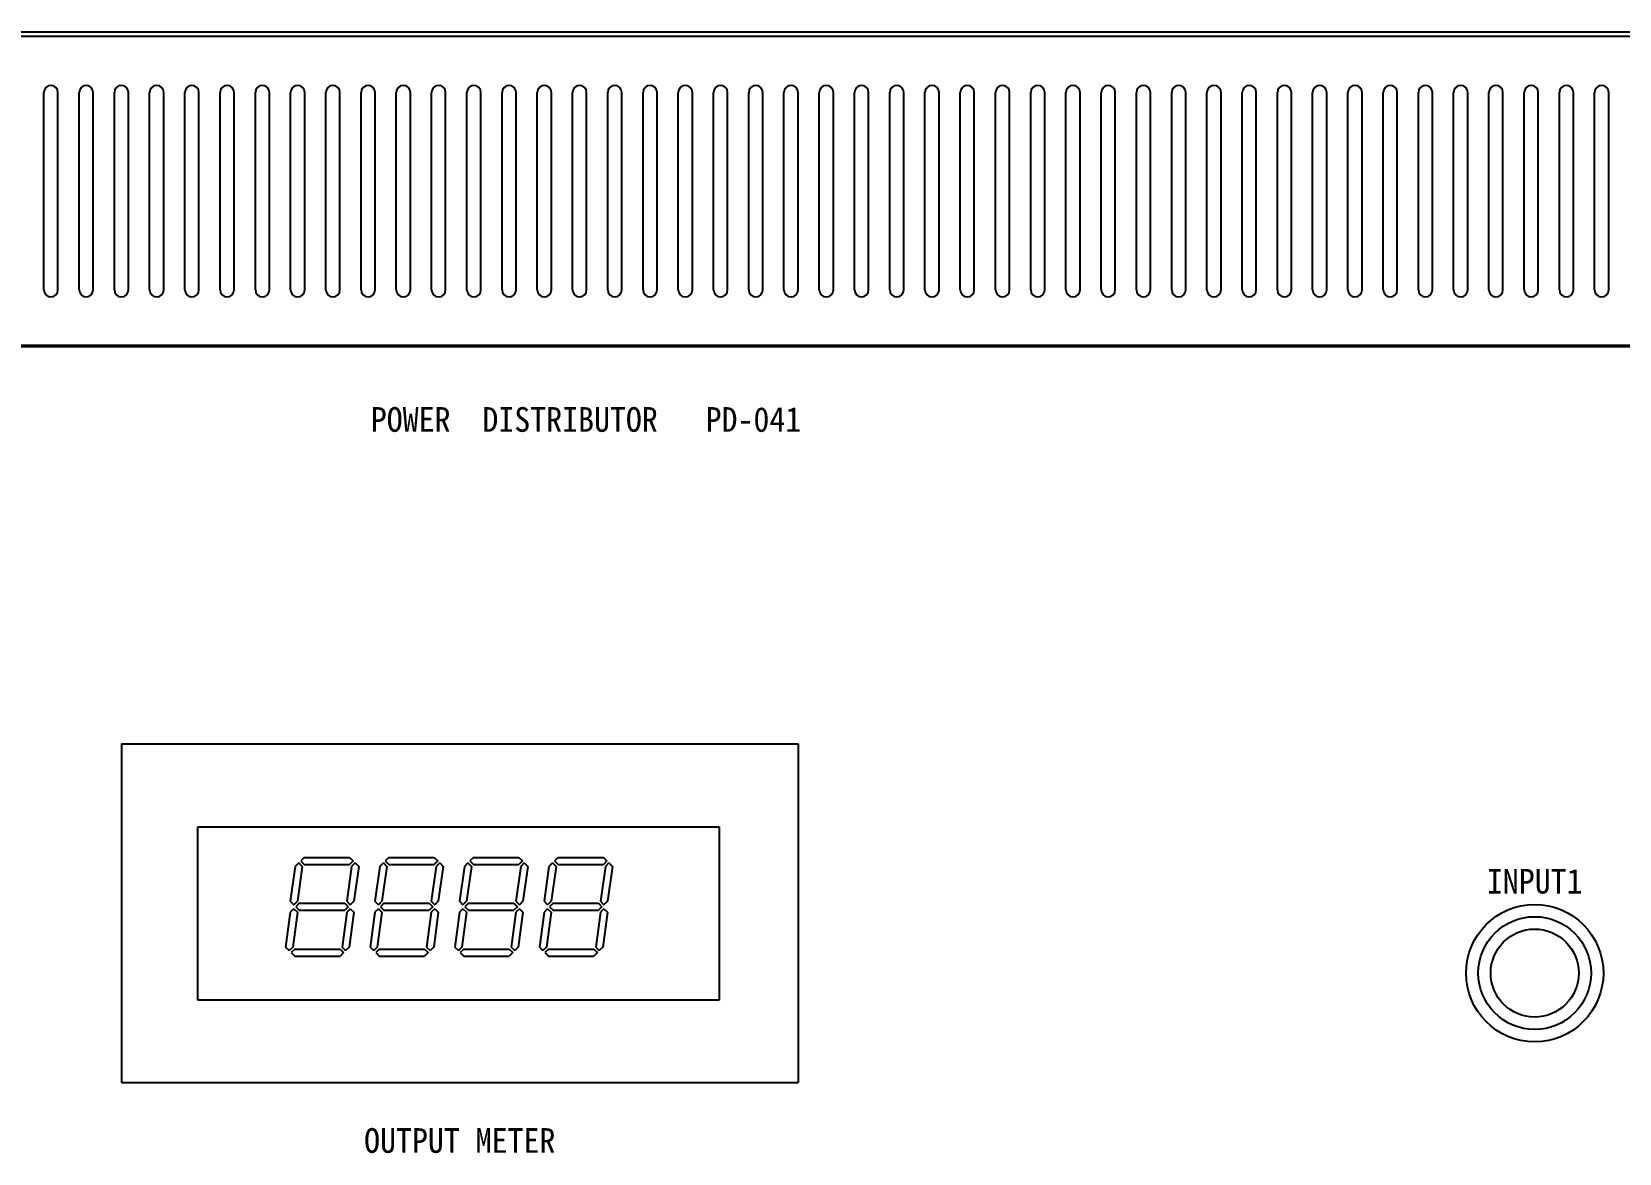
# Model space of a CAD drawing. Header units: millimetres. Extents: x 0 to 841, y 0 to 594.
# Drawn here: x 188.61 to 199.87, y 126.72 to 134.67 of the extents above; entities that cross this region are included whole.
import ezdxf
from ezdxf.enums import TextEntityAlignment as Align

# ---------------------------------------------------------------- set-up
doc = ezdxf.new("R2010")
doc.units = ezdxf.units.MM
doc.header["$LTSCALE"] = 10
doc.layers.add('LINE06', color=9, linetype='Continuous')
doc.styles.get("Standard").update_dxf_attribs({"font": 'GulimChe.ttf'})

msp = doc.modelspace()

# ---------------------------------------------------------------- linework, layer by layer
at = {"layer": 'LINE06'}
for p, q in [((186.416, 134.673), (210.566, 134.673)), ((187.516, 134.643), (209.466, 134.643)), ((188.691, 132.843), (188.691, 134.243)), ((188.791, 132.843), (188.791, 134.243)), ((188.941, 132.843), (188.941, 134.243)), ((189.041, 132.843), (189.041, 134.243)), ((189.191, 132.843), (189.191, 134.243)), ((189.291, 132.843), (189.291, 134.243)), ((189.441, 132.843), (189.441, 134.243)), ((189.541, 132.843), (189.541, 134.243)), ((189.691, 132.843), (189.691, 134.243)), ((189.791, 132.843), (189.791, 134.243)), ((189.941, 132.843), (189.941, 134.243)), ((190.041, 132.843), (190.041, 134.243)), ((190.191, 132.843), (190.191, 134.243)), ((190.291, 132.843), (190.291, 134.243)), ((190.441, 132.843), (190.441, 134.243)), ((190.541, 132.843), (190.541, 134.243)), ((190.691, 132.843), (190.691, 134.243)), ((190.791, 132.843), (190.791, 134.243)), ((190.941, 132.843), (190.941, 134.243)), ((191.041, 132.843), (191.041, 134.243)), ((191.191, 132.843), (191.191, 134.243)), ((191.291, 132.843), (191.291, 134.243)), ((191.441, 132.843), (191.441, 134.243)), ((191.541, 132.843), (191.541, 134.243)), ((191.691, 132.843), (191.691, 134.243)), ((191.791, 132.843), (191.791, 134.243)), ((191.941, 132.843), (191.941, 134.243)), ((192.041, 132.843), (192.041, 134.243)), ((192.191, 132.843), (192.191, 134.243)), ((192.291, 132.843), (192.291, 134.243)), ((192.441, 132.843), (192.441, 134.243)), ((192.541, 132.843), (192.541, 134.243)), ((192.691, 132.843), (192.691, 134.243)), ((192.791, 132.843), (192.791, 134.243)), ((192.941, 132.843), (192.941, 134.243)), ((193.041, 132.843), (193.041, 134.243)), ((193.191, 132.843), (193.191, 134.243)), ((193.291, 132.843), (193.291, 134.243)), ((193.441, 132.843), (193.441, 134.243)), ((193.541, 132.843), (193.541, 134.243)), ((193.691, 132.843), (193.691, 134.243)), ((193.791, 132.843), (193.791, 134.243)), ((193.941, 132.843), (193.941, 134.243)), ((194.041, 132.843), (194.041, 134.243)), ((194.191, 132.843), (194.191, 134.243)), ((194.291, 132.843), (194.291, 134.243)), ((194.441, 132.843), (194.441, 134.243)), ((194.541, 132.843), (194.541, 134.243)), ((194.691, 132.843), (194.691, 134.243)), ((194.791, 132.843), (194.791, 134.243)), ((194.941, 132.843), (194.941, 134.243)), ((195.041, 132.843), (195.041, 134.243)), ((195.191, 132.843), (195.191, 134.243)), ((195.291, 132.843), (195.291, 134.243)), ((195.441, 132.843), (195.441, 134.243)), ((195.541, 132.843), (195.541, 134.243)), ((195.691, 132.843), (195.691, 134.243)), ((195.791, 132.843), (195.791, 134.243)), ((195.941, 132.843), (195.941, 134.243)), ((196.041, 132.843), (196.041, 134.243)), ((196.191, 132.843), (196.191, 134.243)), ((196.291, 132.843), (196.291, 134.243)), ((196.441, 132.843), (196.441, 134.243)), ((196.541, 132.843), (196.541, 134.243)), ((196.691, 132.843), (196.691, 134.243)), ((196.791, 132.843), (196.791, 134.243)), ((196.941, 132.843), (196.941, 134.243)), ((197.041, 132.843), (197.041, 134.243)), ((197.191, 132.843), (197.191, 134.243)), ((197.291, 132.843), (197.291, 134.243)), ((197.441, 132.843), (197.441, 134.243)), ((197.541, 132.843), (197.541, 134.243)), ((197.691, 132.843), (197.691, 134.243)), ((197.791, 132.843), (197.791, 134.243)), ((197.941, 132.843), (197.941, 134.243)), ((198.041, 132.843), (198.041, 134.243)), ((198.191, 132.843), (198.191, 134.243)), ((198.291, 132.843), (198.291, 134.243)), ((198.441, 132.843), (198.441, 134.243)), ((198.541, 132.843), (198.541, 134.243)), ((198.691, 132.843), (198.691, 134.243)), ((198.791, 132.843), (198.791, 134.243)), ((198.941, 132.843), (198.941, 134.243)), ((199.041, 132.843), (199.041, 134.243)), ((199.191, 132.843), (199.191, 134.243)), ((199.291, 132.843), (199.291, 134.243)), ((199.441, 132.843), (199.441, 134.243)), ((199.541, 132.843), (199.541, 134.243)), ((199.691, 132.843), (199.691, 134.243)), ((199.791, 132.843), (199.791, 134.243)), ((210.566, 132.449), (186.416, 132.449)), ((186.416, 132.449), (210.566, 132.449)), ((187.516, 132.443), (209.466, 132.443)), ((189.241, 129.624), (189.241, 127.224)), ((189.241, 129.624), (194.041, 129.624)), ((194.041, 129.624), (194.041, 127.224)), ((189.782, 129.035), (193.482, 129.035)), ((189.782, 127.808), (189.782, 129.035)), ((193.482, 129.035), (193.482, 127.808)), ((190.474, 128.755), (190.439, 128.508)), ((190.499, 128.78), (190.474, 128.755)), ((190.524, 128.755), (190.489, 128.508)), ((190.499, 128.78), (190.524, 128.755)), ((190.538, 128.819), (190.513, 128.794)), ((190.513, 128.794), (190.538, 128.769)), ((190.538, 128.819), (190.86, 128.819)), ((190.538, 128.769), (190.86, 128.769)), ((190.874, 128.755), (190.839, 128.508)), ((190.86, 128.819), (190.885, 128.794)), ((190.885, 128.794), (190.86, 128.769)), ((190.899, 128.78), (190.874, 128.755)), ((190.924, 128.755), (190.889, 128.508)), ((190.899, 128.78), (190.924, 128.755)), ((191.074, 128.755), (191.039, 128.508)), ((191.099, 128.78), (191.074, 128.755)), ((191.124, 128.755), (191.089, 128.508)), ((191.099, 128.78), (191.124, 128.755)), ((191.138, 128.819), (191.113, 128.794)), ((191.113, 128.794), (191.138, 128.769)), ((191.138, 128.819), (191.46, 128.819)), ((191.138, 128.769), (191.46, 128.769)), ((191.474, 128.755), (191.439, 128.508)), ((191.46, 128.819), (191.485, 128.794)), ((191.485, 128.794), (191.46, 128.769)), ((191.499, 128.78), (191.474, 128.755)), ((191.524, 128.755), (191.489, 128.508)), ((191.499, 128.78), (191.524, 128.755)), ((191.674, 128.755), (191.639, 128.508)), ((191.699, 128.78), (191.674, 128.755)), ((191.724, 128.755), (191.689, 128.508)), ((191.699, 128.78), (191.724, 128.755)), ((191.738, 128.819), (191.713, 128.794)), ((191.713, 128.794), (191.738, 128.769)), ((191.738, 128.819), (192.06, 128.819)), ((191.738, 128.769), (192.06, 128.769)), ((192.074, 128.755), (192.039, 128.508)), ((192.06, 128.819), (192.085, 128.794)), ((192.085, 128.794), (192.06, 128.769)), ((192.099, 128.78), (192.074, 128.755)), ((192.124, 128.755), (192.089, 128.508)), ((192.099, 128.78), (192.124, 128.755)), ((192.274, 128.755), (192.239, 128.508)), ((192.299, 128.78), (192.274, 128.755)), ((192.324, 128.755), (192.289, 128.508)), ((192.299, 128.78), (192.324, 128.755)), ((192.338, 128.819), (192.313, 128.794)), ((192.313, 128.794), (192.338, 128.769)), ((192.338, 128.819), (192.66, 128.819)), ((192.338, 128.769), (192.66, 128.769)), ((192.674, 128.755), (192.639, 128.508)), ((192.66, 128.819), (192.685, 128.794)), ((192.685, 128.794), (192.66, 128.769)), ((192.699, 128.78), (192.674, 128.755)), ((192.724, 128.755), (192.689, 128.508)), ((192.699, 128.78), (192.724, 128.755)), ((190.439, 128.508), (190.464, 128.483)), ((190.489, 128.508), (190.464, 128.483)), ((190.503, 128.494), (190.478, 128.469)), ((190.503, 128.494), (190.825, 128.494)), ((190.825, 128.494), (190.85, 128.469)), ((190.839, 128.508), (190.864, 128.483)), ((190.889, 128.508), (190.864, 128.483)), ((191.039, 128.508), (191.064, 128.483)), ((191.089, 128.508), (191.064, 128.483)), ((191.103, 128.494), (191.078, 128.469)), ((191.103, 128.494), (191.425, 128.494)), ((191.425, 128.494), (191.45, 128.469)), ((191.439, 128.508), (191.464, 128.483)), ((191.489, 128.508), (191.464, 128.483)), ((191.639, 128.508), (191.664, 128.483)), ((191.689, 128.508), (191.664, 128.483)), ((191.703, 128.494), (191.678, 128.469)), ((191.703, 128.494), (192.025, 128.494)), ((192.025, 128.494), (192.05, 128.469)), ((192.039, 128.508), (192.064, 128.483)), ((192.089, 128.508), (192.064, 128.483)), ((192.239, 128.508), (192.264, 128.483)), ((192.289, 128.508), (192.264, 128.483)), ((192.303, 128.494), (192.278, 128.469)), ((192.303, 128.494), (192.625, 128.494)), ((192.625, 128.494), (192.65, 128.469)), ((192.639, 128.508), (192.664, 128.483)), ((192.689, 128.508), (192.664, 128.483)), ((190.439, 128.43), (190.406, 128.183)), ((190.464, 128.455), (190.439, 128.43)), ((190.489, 128.43), (190.456, 128.183)), ((190.464, 128.455), (190.489, 128.43)), ((190.478, 128.469), (190.503, 128.444)), ((190.503, 128.444), (190.825, 128.444)), ((190.839, 128.43), (190.806, 128.183)), ((190.85, 128.469), (190.825, 128.444)), ((190.864, 128.455), (190.839, 128.43)), ((190.889, 128.43), (190.856, 128.183)), ((190.864, 128.455), (190.889, 128.43)), ((191.039, 128.43), (191.006, 128.183)), ((191.064, 128.455), (191.039, 128.43)), ((191.089, 128.43), (191.056, 128.183)), ((191.064, 128.455), (191.089, 128.43)), ((191.078, 128.469), (191.103, 128.444)), ((191.103, 128.444), (191.425, 128.444)), ((191.439, 128.43), (191.406, 128.183)), ((191.45, 128.469), (191.425, 128.444)), ((191.464, 128.455), (191.439, 128.43)), ((191.489, 128.43), (191.456, 128.183)), ((191.464, 128.455), (191.489, 128.43)), ((191.639, 128.43), (191.606, 128.183)), ((191.664, 128.455), (191.639, 128.43)), ((191.689, 128.43), (191.656, 128.183)), ((191.664, 128.455), (191.689, 128.43)), ((191.678, 128.469), (191.703, 128.444)), ((191.703, 128.444), (192.025, 128.444)), ((192.039, 128.43), (192.006, 128.183)), ((192.05, 128.469), (192.025, 128.444)), ((192.064, 128.455), (192.039, 128.43)), ((192.089, 128.43), (192.056, 128.183)), ((192.064, 128.455), (192.089, 128.43)), ((192.239, 128.43), (192.206, 128.183)), ((192.264, 128.455), (192.239, 128.43)), ((192.289, 128.43), (192.256, 128.183)), ((192.264, 128.455), (192.289, 128.43)), ((192.278, 128.469), (192.303, 128.444)), ((192.303, 128.444), (192.625, 128.444)), ((192.639, 128.43), (192.606, 128.183)), ((192.65, 128.469), (192.625, 128.444)), ((192.664, 128.455), (192.639, 128.43)), ((192.689, 128.43), (192.656, 128.183)), ((192.664, 128.455), (192.689, 128.43)), ((190.406, 128.183), (190.431, 128.158)), ((190.456, 128.183), (190.431, 128.158)), ((190.47, 128.169), (190.445, 128.144)), ((190.47, 128.169), (190.792, 128.169)), ((190.792, 128.169), (190.817, 128.144)), ((190.806, 128.183), (190.831, 128.158)), ((190.856, 128.183), (190.831, 128.158)), ((191.006, 128.183), (191.031, 128.158)), ((191.056, 128.183), (191.031, 128.158)), ((191.07, 128.169), (191.045, 128.144)), ((191.07, 128.169), (191.392, 128.169)), ((191.392, 128.169), (191.417, 128.144)), ((191.406, 128.183), (191.431, 128.158)), ((191.456, 128.183), (191.431, 128.158)), ((191.606, 128.183), (191.631, 128.158)), ((191.656, 128.183), (191.631, 128.158)), ((191.67, 128.169), (191.645, 128.144)), ((191.67, 128.169), (191.992, 128.169)), ((191.992, 128.169), (192.017, 128.144)), ((192.006, 128.183), (192.031, 128.158)), ((192.056, 128.183), (192.031, 128.158)), ((192.206, 128.183), (192.231, 128.158)), ((192.256, 128.183), (192.231, 128.158)), ((192.27, 128.169), (192.245, 128.144)), ((192.27, 128.169), (192.592, 128.169)), ((192.592, 128.169), (192.617, 128.144)), ((192.606, 128.183), (192.631, 128.158)), ((192.656, 128.183), (192.631, 128.158)), ((190.445, 128.144), (190.47, 128.119)), ((190.47, 128.119), (190.792, 128.119)), ((190.817, 128.144), (190.792, 128.119)), ((191.045, 128.144), (191.07, 128.119)), ((191.07, 128.119), (191.392, 128.119)), ((191.417, 128.144), (191.392, 128.119)), ((191.645, 128.144), (191.67, 128.119)), ((191.67, 128.119), (191.992, 128.119)), ((192.017, 128.144), (191.992, 128.119)), ((192.245, 128.144), (192.27, 128.119)), ((192.27, 128.119), (192.592, 128.119)), ((192.617, 128.144), (192.592, 128.119)), ((193.482, 127.808), (189.782, 127.808)), ((189.241, 127.224), (194.041, 127.224))]:
    msp.add_line(p, q, dxfattribs=at)
for radius in [0.487, 0.4, 0.312]:
    msp.add_circle((199.266, 127.999), radius, dxfattribs=at)
for centre, start, end in [((188.741, 134.243), 0, 180), ((188.991, 134.243), 0, 180), ((189.241, 134.243), 0, 180), ((189.491, 134.243), 0, 180), ((189.741, 134.243), 0, 180), ((189.991, 134.243), 0, 180), ((190.241, 134.243), 0, 180), ((190.491, 134.243), 0, 180), ((190.741, 134.243), 0, 180), ((190.991, 134.243), 0, 180), ((191.241, 134.243), 0, 180), ((191.491, 134.243), 0, 180), ((191.741, 134.243), 0, 180), ((191.991, 134.243), 0, 180), ((192.241, 134.243), 0, 180), ((192.491, 134.243), 0, 180), ((192.741, 134.243), 0, 180), ((192.991, 134.243), 0, 180), ((193.241, 134.243), 0, 180), ((193.491, 134.243), 0, 180), ((193.741, 134.243), 0, 180), ((193.991, 134.243), 0, 180), ((194.241, 134.243), 0, 180), ((194.491, 134.243), 0, 180), ((194.741, 134.243), 0, 180), ((194.991, 134.243), 0, 180), ((195.241, 134.243), 0, 180), ((195.491, 134.243), 0, 180), ((195.741, 134.243), 0, 180), ((195.991, 134.243), 0, 180), ((196.241, 134.243), 0, 180), ((196.491, 134.243), 0, 180), ((196.741, 134.243), 0, 180), ((196.991, 134.243), 0, 180), ((197.241, 134.243), 0, 180), ((197.491, 134.243), 0, 180), ((197.741, 134.243), 0, 180), ((197.991, 134.243), 0, 180), ((198.241, 134.243), 0, 180), ((198.491, 134.243), 0, 180), ((198.741, 134.243), 0, 180), ((198.991, 134.243), 0, 180), ((199.241, 134.243), 0, 180), ((199.491, 134.243), 0, 180), ((199.741, 134.243), 0, 180), ((188.741, 132.843), 180, 0), ((188.991, 132.843), 180, 0), ((189.241, 132.843), 180, 0), ((189.491, 132.843), 180, 0), ((189.741, 132.843), 180, 0), ((189.991, 132.843), 180, 0), ((190.241, 132.843), 180, 0), ((190.491, 132.843), 180, 0), ((190.741, 132.843), 180, 0), ((190.991, 132.843), 180, 0), ((191.241, 132.843), 180, 0), ((191.491, 132.843), 180, 0), ((191.741, 132.843), 180, 0), ((191.991, 132.843), 180, 0), ((192.241, 132.843), 180, 0), ((192.491, 132.843), 180, 0), ((192.741, 132.843), 180, 0), ((192.991, 132.843), 180, 0), ((193.241, 132.843), 180, 0), ((193.491, 132.843), 180, 0), ((193.741, 132.843), 180, 0), ((193.991, 132.843), 180, 0), ((194.241, 132.843), 180, 0), ((194.491, 132.843), 180, 0), ((194.741, 132.843), 180, 0), ((194.991, 132.843), 180, 0), ((195.241, 132.843), 180, 0), ((195.491, 132.843), 180, 0), ((195.741, 132.843), 180, 0), ((195.991, 132.843), 180, 0), ((196.241, 132.843), 180, 0), ((196.491, 132.843), 180, 0), ((196.741, 132.843), 180, 0), ((196.991, 132.843), 180, 0), ((197.241, 132.843), 180, 0), ((197.491, 132.843), 180, 0), ((197.741, 132.843), 180, 0), ((197.991, 132.843), 180, 0), ((198.241, 132.843), 180, 0), ((198.491, 132.843), 180, 0), ((198.741, 132.843), 180, 0), ((198.991, 132.843), 180, 0), ((199.241, 132.843), 180, 0), ((199.491, 132.843), 180, 0), ((199.741, 132.843), 180, 0)]:
    msp.add_arc(centre, 0.05, start, end, dxfattribs=at)

# ---------------------------------------------------------------- texts
msp.add_text('POWER  DISTRIBUTOR   PD-041', height=0.175, dxfattribs=at).set_placement((191.01, 131.837))
for s, p in [('INPUT1', (199.266, 128.649)), ('OUTPUT METER', (191.641, 126.812))]:
    msp.add_text(s, height=0.175, dxfattribs=at).set_placement(p, align=Align.MIDDLE)

doc.saveas('drawing.dxf')
